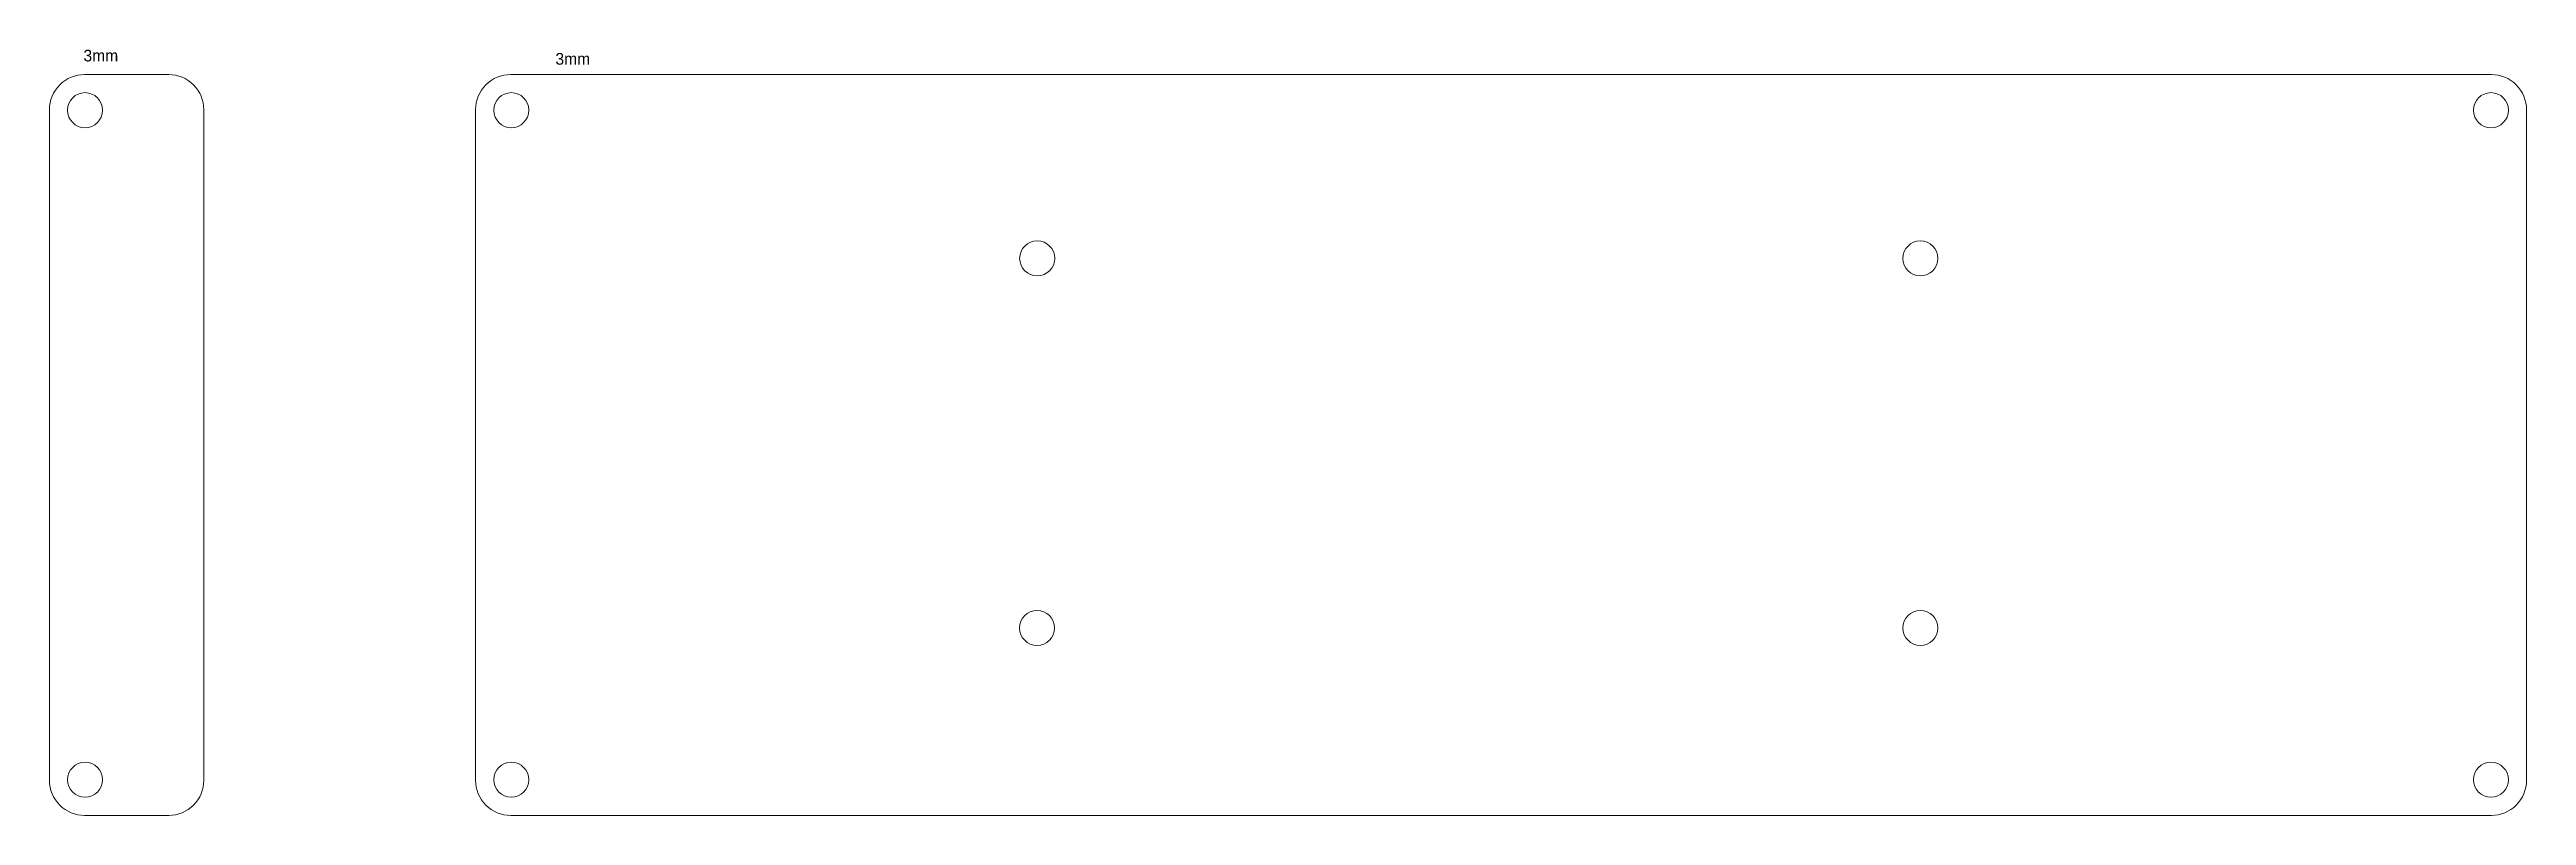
# Model space of a CAD drawing. Extents: x -31 to 181, y 19 to 84.
import ezdxf

# ---------------------------------------------------------------- set-up
doc = ezdxf.new("R2010")
doc.units = 0
doc.header["$MEASUREMENT"] = 0
doc.layers.get('0').update_dxf_attribs({"linetype": 'CONTINUOUS'})

msp = doc.modelspace()

# ---------------------------------------------------------------- linework, layer by layer
at = {"linetype": 'Continuous', "lineweight": 5}
for points in [[(-31.32, 78.91, -0.414214), (-28.32, 81.91), (-21.11, 81.91, -0.414214), (-18.11, 78.91), (-18.11, 21.54, -0.414214), (-21.11, 18.54), (-28.32, 18.54, -0.414214), (-31.32, 21.54)], [(5.15, 78.91, -0.414214), (8.15, 81.91), (177.67, 81.91, -0.414214), (180.67, 78.91), (180.67, 21.54, -0.414214), (177.67, 18.54), (8.15, 18.54, -0.414214), (5.15, 21.54)]]:
    msp.add_lwpolyline(points, format="xyb", close=True, dxfattribs=at)
for centre in [(-28.27, 78.86), (8.2, 78.86), (177.62, 78.86), (53.21, 66.18), (128.8, 66.18), (53.2, 34.58), (128.8, 34.58), (-28.27, 21.59), (8.2, 21.59), (177.62, 21.59)]:
    msp.add_circle(centre, 1.5, dxfattribs=at)

# ---------------------------------------------------------------- texts
at = {"linetype": 'Continuous', "lineweight": 5, "char_height": 1, "attachment_point": 1}
for insert in [(-28.41, 84.03), (11.98, 83.75)]:
    msp.add_mtext_dynamic_manual_height_columns('3mm', width=3.1748, gutter_width=1, heights=[0], dxfattribs=dict(at, insert=insert))

doc.saveas('drawing.dxf')
